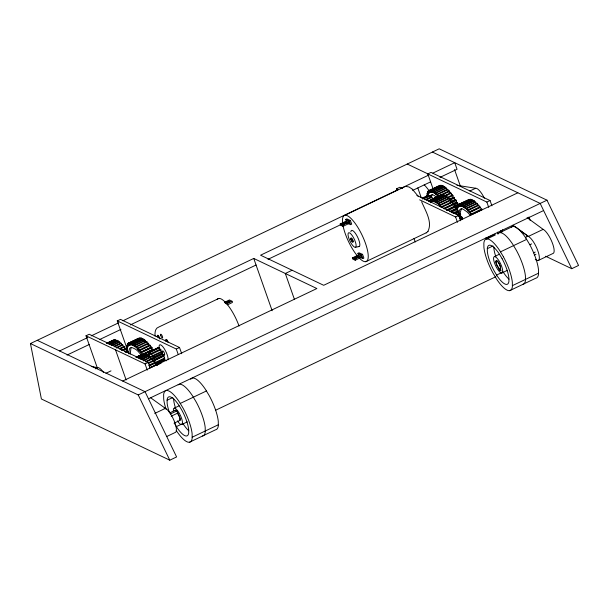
<?xml version="1.0" encoding="UTF-8"?>
<svg xmlns="http://www.w3.org/2000/svg" width="609" height="609" viewBox="0 0 609 609"><rect width="100%" height="100%" fill="white"/><g stroke="black" fill="none" stroke-linecap="round" stroke-linejoin="round"><path stroke-width="0.91" d="M155.059 336.145C154.777 332.902 154.998 328.137 158.842 327.025L218.897 298.41M449.153 192.238L449.16 190.838L438.716 195.816L439.18 196.334M479.527 207.41L478.514 204.83L468.07 209.808L468.062 211.201L466.471 208.149L476.916 203.17L478.019 205.713M161.606 351.994L160.411 349.026L151.329 353.357L151.291 354.712L149.692 352.04L158.774 347.709L160.114 350.145M462.414 219.575L462.292 217.733L460.61 215.982L460.343 213.995L459.628 214.185L459.163 213.356L458.752 211.201L453.933 213.493M458.257 205.446L457.412 202.493L453.401 204.403M139.446 349.924L140.869 353.106L141.105 352.017L151.55 347.046L151.314 348.127L149.89 344.945L139.446 349.924L139.339 351.21L137.817 348.066L148.253 343.088L149.296 345.676L142.871 348.736M481.552 209.93L480.151 206.748L469.706 211.719L469.577 212.96L468.07 209.808M457.268 210.554L456.194 207.913L456.286 207.502L457.504 209.138L456.575 206.573L457.96 208.065L457.306 205.263L470.452 199.219L459.696 204.175C462.109 211.551 457.192 199.173 459.262 206.657C455.509 200.262 461.104 211.422 457.306 205.263M121.792 350.297L125.804 348.378L125.599 349.513L124.152 346.338L119.334 348.637M148.733 365.438L155.158 362.378L154.952 363.504L153.506 360.33L148.687 362.629M449.229 199.288L453.248 197.377L452.936 195.558L452.464 194.903L452.198 195.938L450.797 192.756L444.372 195.816M151.329 353.357L152.516 356.318L162.245 351.682L162.71 354.149L164.133 355.983L155.044 360.307L153.399 357.97L153.689 357.003L153.163 356.014M152.859 350.228L153.217 349.353L153.696 350.053M458.752 211.201L458.151 211.62L457.587 209.283L457.115 208.537L456.643 209.176L456.133 208.4L455.456 206.04L455.09 206.908L454.596 206.215L453.781 203.726L443.344 208.697M428.987 195.908L429.185 195.565L422.577 198.717M431.218 196.441L431.834 195.489A20.112 5.907 64.5 0 1 432.497 194.469M458.927 211.216L459.544 210.265A20.112 5.907 64.5 0 1 463.693 209.565L466.547 211.559A20.112 5.907 64.5 0 1 470.498 215.662M131.917 344.214L130.311 344.976L129.572 342.837L140.321 337.858L127.273 344.115L127.966 346.947L126.588 345.509L127.578 348.127L126.329 346.491L126.253 346.917L127.319 349.528L126.116 348.097L126.086 348.599L127.273 351.241L126.071 349.954M429.33 201.069L430.746 202.728M144.858 354.263L157.997 347.785L148.908 352.116L149.73 354.605L148.52 353.631L149.921 356.577L149.076 356.425L149.426 357.43M427.427 196.943L426.681 195.055L427.914 196.562L427.982 196.098L426.939 193.51L428.157 195.146L428.279 194.751L427.366 192.246L428.774 193.769L427.952 191.272L441.099 185.227L430.35 190.183C432.755 197.56 427.838 185.182 429.908 192.665C426.163 186.27 431.751 197.43 427.952 191.272M457.412 202.493L456.803 202.85L456.255 200.551L455.791 199.798L455.281 200.399L454.786 199.638L454.131 197.255L449.313 199.554M427.762 231.671C432.93 222.171 425.272 210.554 421.634 201.762M127.273 344.115L128.507 346.041L127.989 343.377L139.042 338.064M138.433 338.406L127.768 343.56M441.274 194.751L430.228 200.064L430.951 202.493M440.665 195.086L428.355 201.115M365.857 261.664L426.437 232.699M426.186 232.897L428.013 231.473M37.263 340.309L145.041 391.686L176.602 456.948L169.789 460.191L41.397 398.986L30.45 343.552L439.211 148.809L546.989 200.186L578.55 265.448L571.737 268.691L545.603 256.237M97.554 368.552L86.014 335.787L89.226 334.257L148.269 362.401L150.141 367.714M126.946 348.348L117.271 320.89L120.483 319.36L179.526 347.511L181.71 353.707M397.175 190.587L396.55 188.813L399.763 187.283L402.328 188.508M433.113 188.98L427.807 173.923L431.02 172.393L490.062 200.536L491.935 205.85M59.583 350.944L87.81 337.5M91.228 335.871L118.603 322.831M122.881 320.791L253.747 258.444L316.878 288.537L122.713 381.044M396.969 190.206L260.561 255.194L323.691 285.294L517.856 192.787M400.402 188.577L428.713 175.088M432.923 173.078L454.725 162.694L457.039 169.264L439.987 177.386M344.854 215.266L404.909 186.651M346.536 221.623L345.745 219.415L346.841 218.897L350.365 220.443L351.69 224.135L350.601 224.652L347.777 223.412M340.172 223.998L346.719 220.877L349.178 221.958L349.619 223.191L343.073 226.312L340.614 225.231L340.172 223.998L342.631 225.079L343.073 226.312M346.049 221.783L342.121 223.655L343.301 224.173L347.229 222.3L346.049 221.783L346.491 223.016M67.028 355.07L89.272 344.473M99.533 339.586L120.917 329.4M130.326 324.917L256.062 265.014M268.013 259.32L340.781 224.652M412.689 190.389L430.616 181.855M345.745 219.415L349.277 220.968L350.365 220.443M343.347 224.508L345.706 223.389M342.631 225.079L349.178 221.958M106.499 343.324L113.472 339.997M107.184 343.164L114.713 339.693L107.062 343.263M108.196 343.103L111.409 341.573M107.466 343.583L115.832 339.822L107.801 343.651M428.477 190.762L439.782 185.342M427.769 191.523L430.982 189.985M108.676 343.933L117.073 340.264L109.041 344.093M430.662 190.198L432.093 192.421L431.484 190.366L441.928 185.387L442.971 186.993M431.484 190.366L442.279 185.501M109.993 344.595L118.024 340.774L119.021 342.479M431.834 190.472L433.25 192.87L432.748 190.861L443.192 185.882L444.212 187.587M110.396 344.846L118.428 341.017M432.748 190.861L443.573 186.08M433.128 191.059L434.499 193.563L434.118 191.66L444.562 186.689L445.552 188.463M111.417 345.562L119.448 341.74L120.422 343.552M434.118 191.66L434.529 191.949L444.966 186.971M112.642 345.509L119.874 342.068M422.113 198.138L427.016 195.801M422.494 198.937L429.924 195.398L430.982 197.065M434.529 191.949L435.838 194.522L435.58 192.764L446.024 187.785L446.968 189.627M114.53 346.057L120.955 342.996L122.12 345.585M423.757 198.74L430.365 195.596M435.58 192.764L436.014 193.129L446.458 188.158M114.172 346.856L121.397 343.407M424.922 199.744L431.53 196.593L432.626 199.341M436.014 193.129L437.247 195.755L437.117 194.149L447.562 189.178L448.666 191.721M116.106 347.594L122.531 344.534L123.597 347.122M437.117 194.149L437.566 194.598L448.011 189.627M426.315 200.026L432.093 197.27M116.563 348.089L122.988 345.029M130.684 342.943L141.463 338.064L130.684 342.943L131.331 345.075L129.572 342.837M431.804 199.516L442.553 194.545L431.804 199.516L432.542 201.663L430.829 199.722L431.438 202.097L430.228 200.064M439.987 195.953L449.625 191.363L450.18 193.418M432.915 199.63L443.702 194.743L432.915 199.63L433.562 201.754L432.108 199.516M119.806 349.193L124.624 346.902M131.026 343.034L132.45 345.41L131.917 343.369L142.361 338.391L143.389 340.073M131.917 343.369L142.734 338.574M433.258 199.714L434.681 202.089L434.156 200.049L444.593 195.078L445.621 196.76M434.156 200.049L444.973 195.253M132.29 343.545L133.675 346.026L133.264 344.1L143.709 339.129L144.706 340.888M445.362 195.717L448.574 194.187M133.264 344.1L133.668 344.367L144.112 339.396M434.529 200.232L435.907 202.713L435.504 200.787L445.94 195.809L446.937 197.575M444.844 196.41L451.269 193.342M121.899 350.434L125.111 348.904M435.504 200.787L435.899 201.054L446.344 196.075M123.071 350.54L126.284 349.01L125.804 348.378M224.561 302.285L229.471 299.948L232.006 301.249L232.425 302.467L227.515 304.804M133.668 344.367L134.992 346.932L134.711 345.136L145.148 340.165L146.099 341.953M292.122 270.244L285.317 273.494L294.375 299.225M134.711 345.136L135.137 345.486L145.574 340.515M228.824 300.907L224.888 302.78L226.106 303.404L230.035 301.531L228.824 300.907L229.243 302.125L226.099 303.625M435.899 201.054L437.224 203.612L436.942 201.823L447.387 196.844L448.331 198.633M436.942 201.823L437.369 202.173L452.464 194.903M125.035 351.614L126.642 350.845L126.284 349.01M125.066 351.796L127.479 350.647L128.682 353.806L129.138 353.106L129.61 353.844M135.137 345.486L136.378 348.066L136.226 346.46L146.67 341.489L147.812 344.077M448.117 197.849L452.936 195.558M226.274 303.975L232.006 301.249M136.226 346.46L136.675 346.894L147.119 341.915M437.369 202.173L438.617 204.746L438.465 203.147L448.909 198.169L450.043 200.757M125.545 352.482L127.951 351.332M438.465 203.147L438.914 203.573L449.351 198.603M95.308 368.818L97.775 367.638A13.421 3.943 64.5 0 1 103.553 372.533M138.281 348.569L148.718 343.598M438.914 203.573L440.079 206.215L440.048 204.746L450.493 199.767L451.535 202.355M450.591 199.881L454.611 197.963M469.874 190.99L475.629 188.25A13.421 3.943 64.5 0 1 484.368 198.222M440.048 204.746L440.513 205.248L450.957 200.277M450.774 201.556L454.786 199.638M138.86 350.647L141.265 349.497M450.972 202.097L455.791 199.798M139.918 350.495L150.362 345.524M448.323 203.886L450.729 202.736M452.594 202.203L442.157 207.182L441.685 206.603L452.122 201.632L452.594 202.203L453.058 204.182L444.22 208.392M452.243 202.47L456.255 200.551M140.382 352.474L150.826 347.503M453.096 203.558L456.308 202.028M141.92 354.514L141.585 352.657L152.029 347.686L151.55 347.046M444.623 208.956L454.261 204.365M453.857 205.203L457.877 203.292M135.853 357.316L142.826 353.989M136.538 357.156L152.364 349.536L152.029 347.686M136.408 357.255L153.217 349.353M138.35 356.714L140.763 355.565M136.819 357.574L145.186 353.814L137.154 357.643M453.774 206.527L457.793 204.609M446.564 210.044L454.596 206.215M457.831 204.753L469.136 199.333M446.618 210.25L455.456 206.04M461.942 203.216L466.76 200.917M105.913 373.302L110.99 370.881M138.03 357.925L146.426 354.255L138.395 358.084M150.149 352.268L159.231 347.945M358.716 255.529L357.925 253.314L359.021 252.796L362.545 254.349L363.87 258.033L362.781 258.551L359.957 257.31M455.844 206.596L457.45 205.834M447.897 210.562L457.389 206.078M460.016 204.198L461.447 206.413L460.838 204.358L471.282 199.379L472.325 200.985M460.838 204.358L471.632 199.493M140.154 358.206L147.378 354.765L148.375 356.471M461.188 204.464L462.604 206.87L462.102 204.852L472.546 199.874L473.566 201.579M146.67 355.161L149.083 354.019M139.743 358.838L147.781 355.009M462.102 204.852L472.927 200.072M147.652 355.298L149.258 354.537M449.708 211.46L456.133 208.4M352.352 257.904L358.899 254.783L361.358 255.864L361.799 257.089L355.253 260.21L352.794 259.129L352.352 257.904L354.811 258.985L355.253 260.21M151.9 354.057L160.982 349.733M358.229 255.689L354.301 257.561L355.481 258.079L359.409 256.206L358.229 255.689L358.671 256.914L355.527 258.414M450.69 211.597L457.115 208.537M462.482 205.05L463.852 207.555L463.472 205.652L473.916 200.681L474.906 202.454M140.77 359.554L149.73 355.283M463.472 205.652L463.883 205.941L474.32 200.962M357.925 253.314L361.457 254.867L362.545 254.349M141.996 359.508L149.228 356.059L149.768 357.544M451.162 212.343L457.587 209.283M354.811 258.985L361.358 255.864M463.883 205.941L465.185 208.514L464.933 206.756L475.378 201.785L476.322 203.619M152.242 355.892L161.324 351.56M143.077 360.437L150.309 356.988L151.23 358.853M452.845 213.127L457.671 210.828M464.933 206.756L465.367 207.129L475.804 202.15M143.526 360.848L150.75 357.399M454.131 213.538L458.151 211.62M153.689 357.003L162.778 352.672M455.197 213.904L459.209 211.985M145.452 361.594L151.885 358.526L152.95 361.114M153.399 357.97L162.481 353.639M466.92 208.59L477.365 203.619M145.916 362.081L152.341 359.021M153.62 358.473L162.71 354.149M456.75 214.497L459.163 213.356M154.701 359.302L163.783 354.971M86.014 335.787L145.056 363.931L148.269 362.401M117.271 320.89L176.313 349.041L179.526 347.511M457.222 215.335L459.628 214.185M457.93 215.144L460.343 213.995M467.575 210.684L469.988 209.534M468.534 210.326L478.978 205.355M155.607 363.101L154.199 360.155L156.68 358.975M158.332 358.183L163.288 355.823L164.133 355.983M419.654 199.828L455.593 216.964L458.805 215.434L460.678 220.747M427.807 173.923L486.85 202.066L490.062 200.536M154.305 360.604L163.357 356.067M148.352 363.573L153.978 360.893M458.379 215.959L460.785 214.817M459.003 216.751L460.61 215.982M469.09 212.389L477.92 208.179M469.706 211.719L470.186 212.313L480.623 207.342M149.647 365.187L154.465 362.895M155.531 362.34L164.62 358.016L163.395 356.273M459.445 217.611L461.051 216.842M459.46 218.037L461.873 216.895M149.213 366.062L164.689 358.77L164.62 358.016M459.886 218.882L462.292 217.733M155.257 364.304L164.521 359.988L155.211 364.616M470.62 214.261L481.818 208.895L482.29 209.549L471.853 214.52L471.374 213.866L471.107 214.908L470.186 212.313M460.381 219.461L461.987 218.7M149.57 367.897L160.175 362.895L161.088 363.177M149.601 368.08L156.825 364.639L157.305 365.324M157.069 365.096L160.281 363.558M30.45 343.552L138.228 394.929L546.989 200.186M148.474 398.788L543.609 210.539M486.104 238.401L494.934 234.191L495.224 235.028L487.192 238.857M499.669 232.691L512.748 226.457M167.102 400.242L172.827 397.517M487.314 248.662L493.039 245.937M154.716 413.442L165.397 408.357L150.788 397.89M538.021 260.599L552.812 253.55A13.421 3.943 64.5 0 0 552.089 242.283A13.421 3.943 64.5 0 0 543.152 229.365L528.361 236.414L513.029 225.223M180.264 403.432L206.421 390.97M500.476 251.852L526.633 239.39M174.243 408.152L179.145 405.815M494.455 256.572L499.357 254.235M169.766 412.864L175.719 410.024M170.413 413.983L177.219 410.74M529.944 244.696L531.657 243.882M171.198 416.198L178.003 412.955M174.083 423.171L180.089 420.309M533.484 252.88L535.189 252.073M534.268 255.102L535.966 254.288M176.389 426.627L182.936 423.514L183.202 423.963A21.536 6.326 64.5 0 0 188.775 430.761M181.573 424.602L187.298 421.87M496.609 275.047L503.148 271.934L503.415 272.383A21.536 6.326 64.5 0 0 508.987 279.181M501.786 273.022L507.51 270.289M215.662 410.215L495.916 276.692M166.843 436.455L175.065 432.542A13.421 3.943 64.5 0 0 173.656 419.67A13.421 3.943 64.5 0 0 164.171 408.106M192.162 437.232L218.327 424.77M512.375 285.651L538.539 273.19M189.445 442.248L215.601 429.779A28.417 8.351 64.5 0 0 218.334 425.622L218.273 421.23A28.417 8.351 64.5 0 0 209.351 395.88L205.713 389.783A28.417 8.351 64.5 0 0 190.716 379.278M509.657 290.668L535.813 278.199A28.417 8.351 64.5 0 0 538.546 274.042L538.485 269.65A28.417 8.351 64.5 0 0 529.564 244.3L525.925 238.203A28.417 8.351 64.5 0 0 511.438 227.096M355.382 247.323A8.024 2.36 64.5 0 0 352.466 235.919A8.024 2.36 64.5 0 0 348.386 236.832A8.024 2.36 64.5 0 0 355.382 247.323L359.021 246.569M406.15 186.468L409.004 186.986L412.011 188.973M456.956 185.296L475.629 188.25M91.259 366.511L97.775 367.638M154.199 360.155L155.044 360.307M130.311 344.976C125.736 338.429 132.206 349.939 127.989 343.377M432.398 152.052L540.175 203.429L571.737 268.691M407.246 164.034L428.713 174.265M416.876 195.443L458.805 215.434M396.55 188.813L398.263 189.635M175.194 410.276L176.694 410.991L179.183 415.977L180.135 418.977L179.739 420.484L180.165 419.129L179.693 417.226L177.478 413.206M163.06 360.132L163.517 360.368M535.273 259.289L536.788 260.347A13.421 3.943 64.5 0 0 535.867 246.143A13.421 3.943 64.5 0 0 525.841 238.127M535.722 259.571L536.788 260.347M527.051 217.611L543.152 229.365M519.401 229.859L527.836 236.01M149.228 356.059L148.802 355.732L149.106 357.513M437.193 197.56L434.339 195.573A20.112 5.907 64.5 0 0 430.19 196.273M412.232 189.14L418.573 196.692M449.16 190.838L449.625 191.363M156.247 365.149L155.158 362.378M141.105 352.017L141.585 352.657M148.908 352.116L150.271 354.088L149.692 352.04M174.319 423.156L176.663 427.084A21.536 6.326 64.5 0 0 188.721 432.832L188.668 429.497A21.536 6.326 64.5 0 0 181.908 410.291L179.153 405.663A21.536 6.326 64.5 0 0 167.094 399.923L167.14 403.249A21.536 6.326 64.5 0 0 169.386 412.308M138.228 394.929L169.789 460.191M159.748 362.02L160.175 362.895M349.277 220.968L350.601 224.652M361.457 254.867L362.781 258.551M528.977 216.987L530.241 220.572M500.667 230.651L501.291 232.425M486.85 202.066L488.722 207.38M497.454 232.181L498.078 233.955M500.849 270.16L500.324 268.683A4.499 1.325 64.5 0 0 500.377 266.75M500.172 268.676L500.979 270.959L499.479 270.244L498.36 267.716A4.499 1.325 64.5 0 1 495.855 261.459A4.499 1.325 64.5 0 1 498.672 263.027A4.499 1.325 64.5 0 1 500.195 268.744M499.608 270.183L498.489 267.656A4.499 1.325 64.5 0 1 496.175 260.781A4.499 1.325 64.5 0 1 500.096 265.752M486.089 237.419L486.72 239.208M454.542 169.568L460.221 185.699M455.593 216.964L457.466 222.277M417.827 187.945L421.299 197.803M414.013 238.416L415.262 241.956M253.747 258.444L272.154 310.727M176.313 349.041L178.186 354.354M145.056 363.931L147.241 370.127M115.535 349.855L126.139 379.97M465.367 207.129L466.601 209.747L466.471 208.149M136.675 346.894L137.84 349.536L137.817 348.066M437.566 194.598L438.221 196.692M443.36 194.652L443.794 196.068M440.513 205.248L441.091 207.326M147.378 354.765L147.82 356.714M445.94 195.809L446.214 197.095M143.709 339.129L144.12 341.055M473.916 200.681L474.297 202.576M444.562 186.689L444.943 188.584M426.597 196.859L426.604 197.423M493.876 247.056L493.899 248.556A21.536 6.326 64.5 0 0 495.855 256.785M173.664 398.629L173.687 400.136A21.536 6.326 64.5 0 0 175.636 408.365M128.765 353.494L129.169 350A19.716 5.793 64.5 0 1 132.473 347.762L135.244 349.086A19.709 5.793 64.5 0 1 141.341 355.397M502.501 229.76A13.421 3.943 64.5 0 1 502.524 231.831M424.207 184.801A28.417 8.351 64.5 0 1 429.33 191.081M497.85 233.932A28.417 8.351 64.5 0 1 512.847 244.43L516.485 250.535A28.417 8.351 64.5 0 1 525.407 275.877L525.468 280.277A28.417 8.351 64.5 0 1 522.735 284.433M342.639 223.252A25.517 7.498 64.5 0 1 352.55 220.093A25.517 7.498 64.5 0 1 367.775 251.753A25.517 7.498 64.5 0 1 359.455 258.231M357.491 256.062A25.517 7.498 64.5 0 1 343.027 225.68M350.868 231.74A8.914 2.619 64.5 0 1 357.468 236.817A8.914 2.619 64.5 0 1 358.221 246.447M351.073 239.162A2.177 0.639 64.5 0 1 352.086 238.774A2.177 0.639 64.5 0 1 353.068 241.948A2.177 0.639 64.5 0 1 351.226 239.649M460.351 216.53A20.143 5.915 64.5 0 1 460.381 212.092L461.188 209.481A20.112 5.907 64.5 0 1 461.85 208.468M130.395 353.996A19.701 5.785 64.5 0 1 130.41 352.71L130.813 349.216A19.716 5.793 64.5 0 1 131.232 347.891M178.14 384.903A28.417 8.351 64.5 0 1 192.634 396.01L196.265 402.115A28.417 8.351 64.5 0 1 205.195 427.457L205.256 431.857A28.417 8.351 64.5 0 1 202.523 436.014M173.39 410.869A9.036 2.657 64.5 0 1 177.638 410.748A9.036 2.657 64.5 0 1 182.472 422.859A9.036 2.657 64.5 0 1 177.386 420.865M176.267 430.502A28.417 8.351 64.5 0 0 192.178 438.092L192.117 433.692A28.417 8.351 64.5 0 0 183.187 408.342L179.548 402.244A28.417 8.351 64.5 0 0 163.638 394.662L163.699 399.055A28.417 8.351 64.5 0 0 166.097 409.37M150.971 357.011A2.177 0.639 64.5 0 1 151.831 356.805A2.177 0.639 64.5 0 1 153.11 359.447A2.177 0.639 64.5 0 1 152.478 360.117M217.207 299.407A25.517 7.498 64.5 0 1 239.063 326.074M168.168 341.999A14.502 4.263 64.5 0 0 166.896 340.225A2.398 0.708 64.5 0 0 165.77 339.517A2.398 0.708 64.5 0 0 166.029 341.398M159.748 338.185A2.398 0.708 64.5 0 0 158.546 335.818A2.398 0.708 64.5 0 0 157.525 335.422A14.502 4.263 64.5 0 0 157.191 336.374M159.87 338.688A2.398 0.708 64.5 0 1 159.908 339.106M158.195 337.934A14.502 4.263 64.5 0 1 158.287 335.856M167.665 341.999A2.398 0.708 64.5 0 1 166.775 339.403M166.326 360.794A8.914 2.619 64.5 0 1 164.164 358.815M159.421 349.048A8.914 2.619 64.5 0 1 163.014 346.932A8.914 2.619 64.5 0 1 168.054 359.774M162.496 351.515A2.177 0.639 64.5 0 1 163.357 351.309A2.177 0.639 64.5 0 1 164.643 353.958A2.177 0.639 64.5 0 1 164.011 354.628M149.692 357.11A2.177 0.639 64.5 0 1 151.375 358.945M500.963 272.855L499.936 272.139A9.036 2.657 64.5 0 1 493.556 258.307A9.036 2.657 64.5 0 1 500.164 262.936A9.036 2.657 64.5 0 1 500.963 272.855M503.399 256.762L499.768 250.664A28.417 8.351 64.5 0 0 483.858 243.082L483.919 247.475A28.417 8.351 64.5 0 0 492.841 272.824L496.48 278.922A28.417 8.351 64.5 0 0 512.39 286.512L512.329 282.112A28.417 8.351 64.5 0 0 503.399 256.762M502.12 258.711L499.365 254.09A21.536 6.326 64.5 0 0 487.314 248.343L487.36 251.669A21.536 6.326 64.5 0 0 494.12 270.876L496.875 275.504A21.536 6.326 64.5 0 0 508.934 281.251L508.888 277.917A21.536 6.326 64.5 0 0 502.12 258.711M350.86 239.261A2.177 0.639 64.5 0 0 352.756 242.108A2.177 0.639 64.5 0 0 351.964 239.017A2.177 0.639 64.5 0 0 350.86 239.261M160.647 335.201A2.055 0.601 64.5 0 0 162.436 337.957A2.055 0.601 64.5 0 0 161.75 335.095A2.055 0.601 64.5 0 0 160.647 335.201"/></g></svg>
